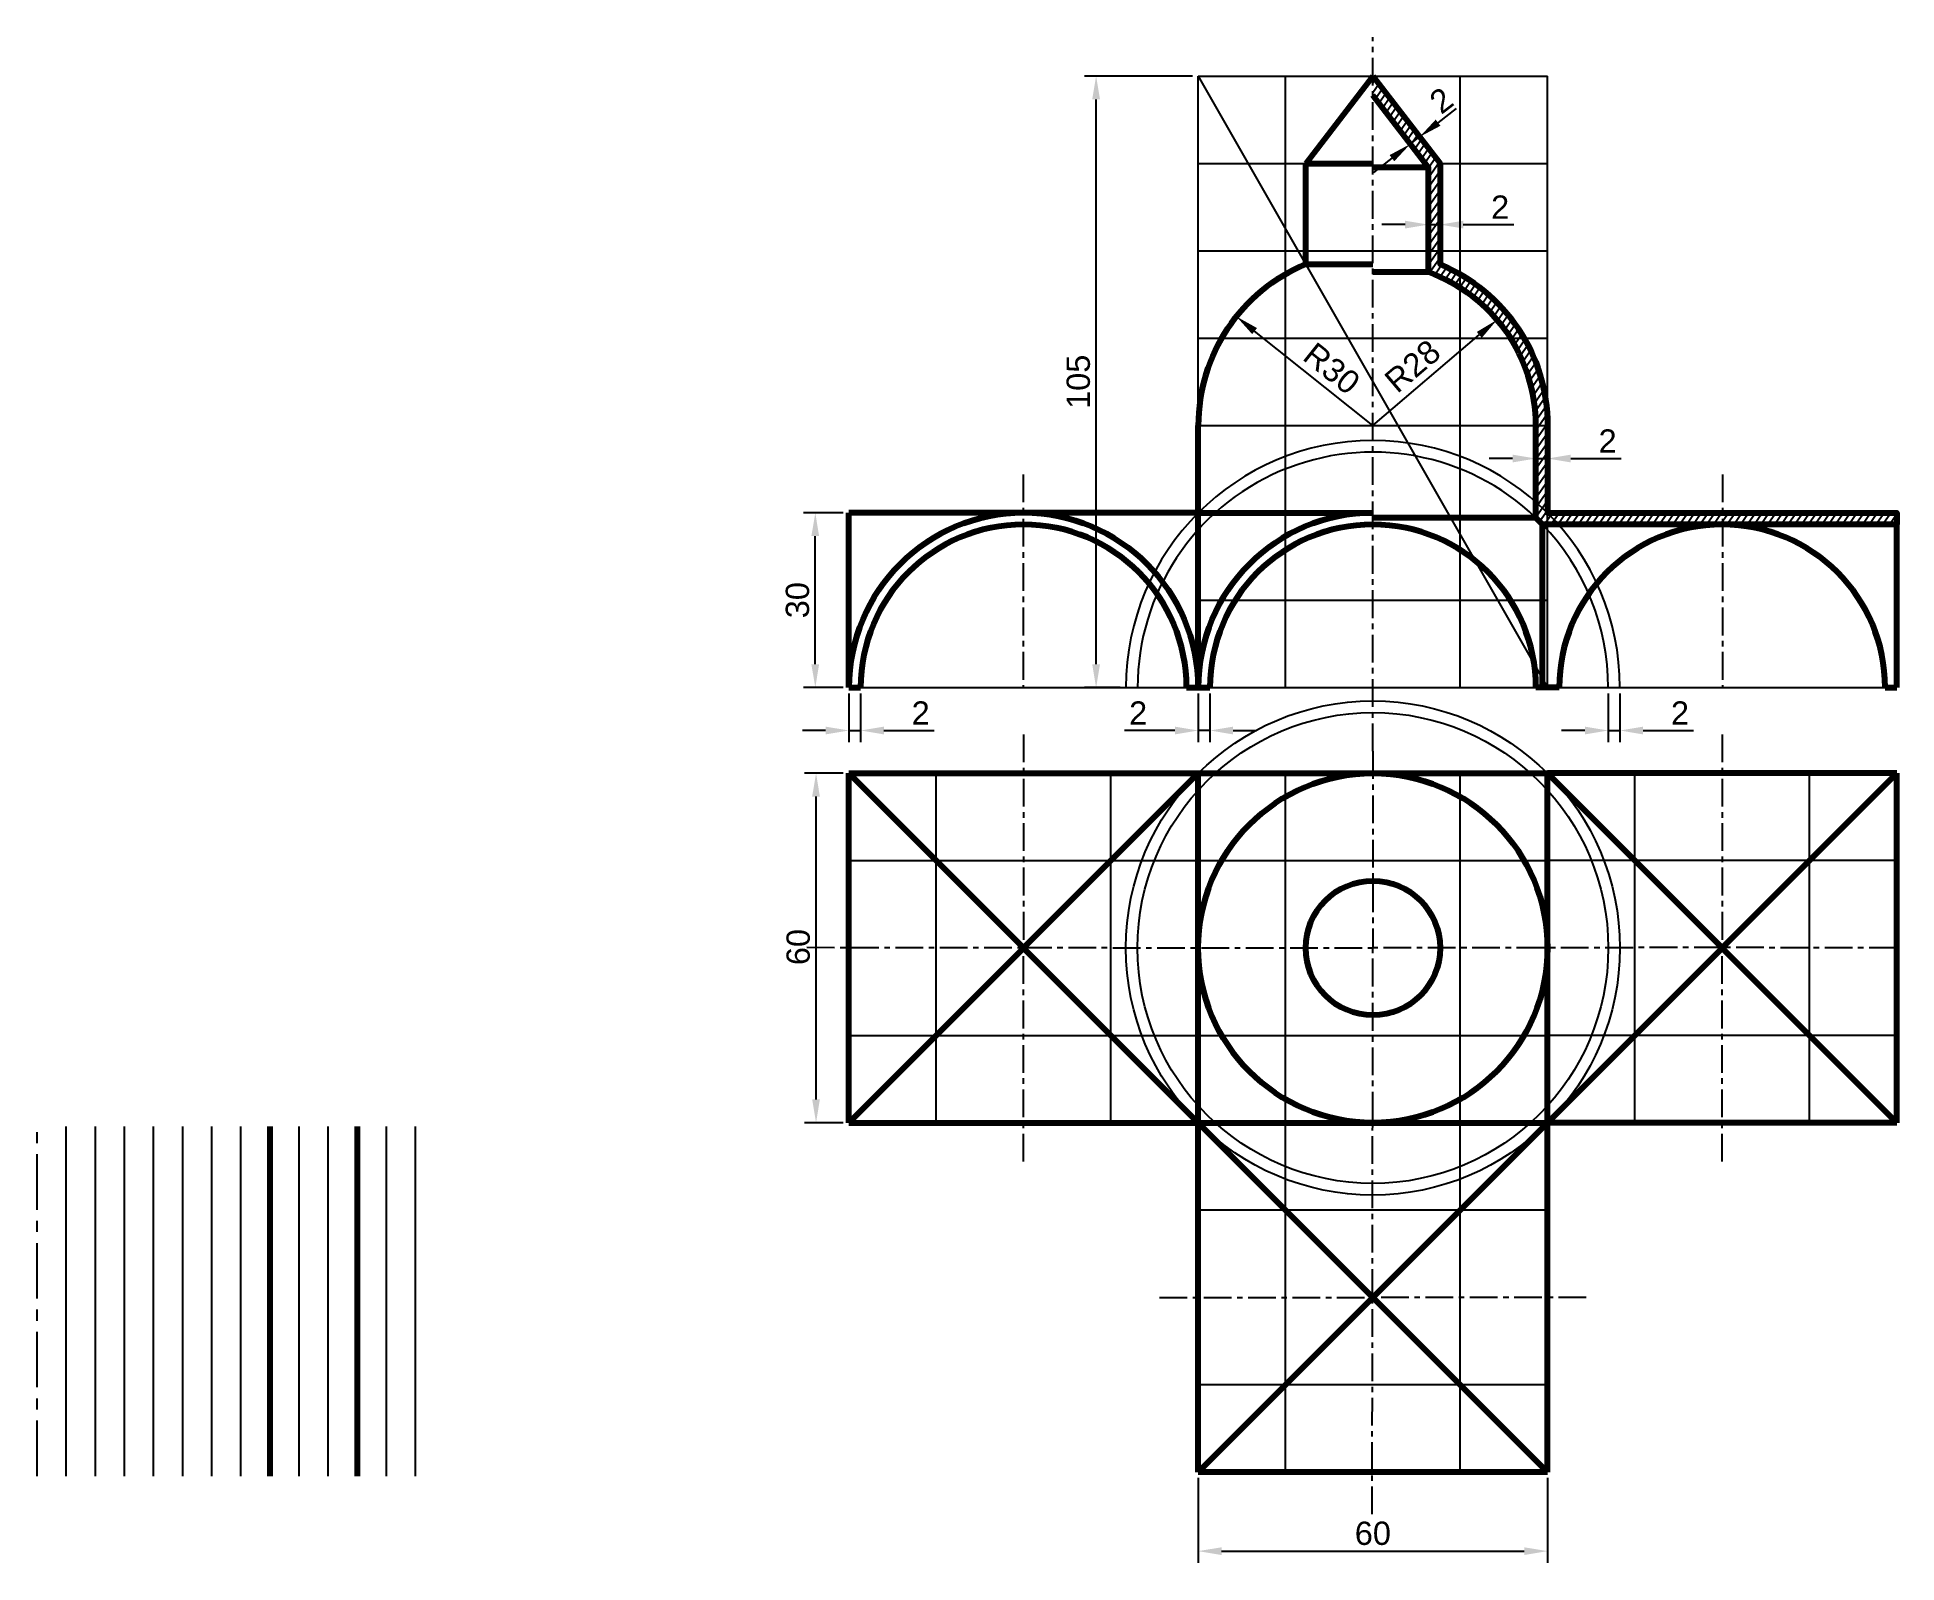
# Model space of a CAD drawing. Header units: millimetres. Extents: x 417 to 1940, y 320 to 582.
# Drawn here: x 416.5 to 736, y 320.3 to 582.3 of the extents above; entities outside this region: 1.
import ezdxf

# ---------------------------------------------------------------- set-up
doc = ezdxf.new("R2010")
doc.units = ezdxf.units.MM
doc.header["$LTSCALE"] = 0.3
doc.linetypes.add('CENTER', pattern=[50.8, 31.75, -6.35, 6.35, -6.35])
for name, color, linetype in [('axis', 132, 'CENTER'), ('dimension', 152, 'Continuous'), ('hatch', 250, 'Continuous'), ('inner cylinder', 26, 'Continuous'), ('inner dome', 222, 'Continuous'), ('net', 142, 'Continuous'), ('outer cylinder', 22, 'Continuous'), ('outer dome', 242, 'Continuous'), ('sliced part', 242, 'Continuous'), ('text', 124, 'Continuous'), ('vports2', 124, 'Continuous')]:
    doc.layers.add(name, color=color, linetype=linetype)
doc.layers.add('section border', color=222, linetype='Continuous', lineweight=80)
doc.layers.add('view', color=242, linetype='Continuous', lineweight=80)
doc.layers.add('vports1', color=253, linetype='Continuous', plot=False)
doc.styles.get("Standard").update_dxf_attribs({"font": 'Arial.ttf'})
doc.dimstyles.new('Copy of ISO-25', dxfattribs={"dimscale": 1.6, "dimtxt": 2.5, "dimasz": 2.5, "dimexe": 1.25, "dimexo": 0.625, "dimtad": 1, "dimtxsty": 'Standard', "dimcen": 2.5, "dimadec": 0, "dimazin": 0, "dimtfac": 1, "dimtmove": 0, "dimatfit": 3, "dimfxl": 1, "dimarcsym": 0})

# ---------------------------------------------------------------- blocks, each defined once
blk = doc.blocks.new('*D21')
at = {"layer": 'Defpoints', "color": 0, "transparency": 16777216}
for p in [(598.42, 575.6), (615.96, 575.6), (603.54, 470.6)]:
    blk.add_point(p, dxfattribs=at)
at = {"layer": 'dimension', "color": 0, "lineweight": -2, "transparency": 16777216}
for p, q in [((614.96, 575.6), (596.42, 575.6)), ((598.42, 474.6), (598.42, 571.6)), ((602.54, 470.6), (596.42, 470.6))]:
    blk.add_line(p, q, dxfattribs=at)
at = {"layer": 'dimension', "color": 0, "transparency": 16777216}
for points in [[(597.75, 571.6), (599.09, 571.6), (598.42, 575.6)], [(597.75, 474.6), (599.09, 474.6), (598.42, 470.6)]]:
    blk.add_solid(points, dxfattribs=at)
at = {"layer": 'dimension', "color": 0, "transparency": 16777216, "insert": (595.38, 523.1), "char_height": 4, "attachment_point": 5, "rotation": 90}
blk.add_mtext('105', dxfattribs=at)
blk = doc.blocks.new('*D13')
at = {"layer": 'Defpoints', "color": 0, "transparency": 16777216}
for p in [(686.39, 470.6), (688.39, 470.6), (688.39, 463.22)]:
    blk.add_point(p, dxfattribs=at)
at = {"layer": 'dimension', "color": 0, "lineweight": -2, "transparency": 16777216}
for p, q in [((686.39, 469.6), (686.39, 461.22)), ((688.39, 469.6), (688.39, 461.22)), ((682.39, 463.22), (678.39, 463.22)), ((686.39, 463.22), (688.39, 463.22)), ((692.39, 463.22), (701.04, 463.22))]:
    blk.add_line(p, q, dxfattribs=at)
at = {"layer": 'dimension', "color": 0, "transparency": 16777216}
for points in [[(682.39, 463.88), (682.39, 462.55), (686.39, 463.22)], [(692.39, 463.88), (692.39, 462.55), (688.39, 463.22)]]:
    blk.add_solid(points, dxfattribs=at)
at = {"layer": 'dimension', "color": 0, "transparency": 16777216, "insert": (698.72, 466.22), "char_height": 4, "attachment_point": 5}
blk.add_mtext('2', dxfattribs=at)
blk = doc.blocks.new('*D14')
at = {"layer": 'Defpoints', "color": 0, "transparency": 16777216}
for p in [(653.52, 565.78), (651.93, 564.56), (653.99, 565.16)]:
    blk.add_point(p, dxfattribs=at)
at = {"layer": 'dimension', "color": 0, "lineweight": -2, "transparency": 16777216}
for p, q in [((657.16, 567.6), (660.33, 570.04)), ((652.4, 563.94), (653.99, 565.16)), ((652.54, 563.76), (653.62, 562.36)), ((654.13, 564.98), (655.21, 563.58)), ((649.23, 561.51), (646.06, 559.07))]:
    blk.add_line(p, q, dxfattribs=at)
at = {"layer": 'dimension', "color": 0, "transparency": 16777216}
for points in [[(656.75, 568.13), (657.57, 567.07), (653.99, 565.16)], [(648.83, 562.03), (649.64, 560.98), (652.4, 563.94)]]:
    blk.add_solid(points, dxfattribs=at)
at = {"layer": 'dimension', "color": 0, "transparency": 16777216, "insert": (657.72, 571.43), "char_height": 4, "attachment_point": 5, "rotation": 37.5686}
blk.add_mtext('2', dxfattribs=at)
blk = doc.blocks.new('*D15')
at = {"layer": 'Defpoints', "color": 0, "transparency": 16777216}
for p in [(655.5, 550.79), (657.5, 551.94), (657.5, 550.1)]:
    blk.add_point(p, dxfattribs=at)
at = {"layer": 'dimension', "color": 0, "lineweight": -2, "transparency": 16777216}
for p, q in [((651.5, 550.1), (647.5, 550.1)), ((655.5, 550.1), (657.5, 550.1)), ((655.5, 549.79), (655.5, 548.1)), ((657.5, 550.94), (657.5, 548.1)), ((661.5, 550.1), (670.15, 550.1))]:
    blk.add_line(p, q, dxfattribs=at)
at = {"layer": 'dimension', "color": 0, "transparency": 16777216}
for points in [[(651.5, 550.76), (651.5, 549.43), (655.5, 550.1)], [(661.5, 550.76), (661.5, 549.43), (657.5, 550.1)]]:
    blk.add_solid(points, dxfattribs=at)
at = {"layer": 'dimension', "color": 0, "transparency": 16777216, "insert": (667.83, 553.1), "char_height": 4, "attachment_point": 5}
blk.add_mtext('2', dxfattribs=at)
blk = doc.blocks.new('*D16')
at = {"layer": 'Defpoints', "color": 0, "transparency": 16777216}
for p in [(675.96, 509.92), (673.96, 507.68), (675.96, 507.68)]:
    blk.add_point(p, dxfattribs=at)
at = {"layer": 'dimension', "color": 0, "lineweight": -2, "transparency": 16777216}
for p, q in [((673.96, 508.68), (673.96, 511.92)), ((675.96, 508.68), (675.96, 511.92)), ((669.96, 509.92), (665.96, 509.92)), ((673.96, 509.92), (675.96, 509.92)), ((679.96, 509.92), (688.61, 509.92))]:
    blk.add_line(p, q, dxfattribs=at)
at = {"layer": 'dimension', "color": 0, "transparency": 16777216}
for points in [[(669.96, 510.59), (669.96, 509.26), (673.96, 509.92)], [(679.96, 510.59), (679.96, 509.26), (675.96, 509.92)]]:
    blk.add_solid(points, dxfattribs=at)
at = {"layer": 'dimension', "color": 0, "transparency": 16777216, "insert": (686.29, 512.93), "char_height": 4, "attachment_point": 5}
blk.add_mtext('2', dxfattribs=at)
blk = doc.blocks.new('*D17')
at = {"layer": 'Defpoints', "color": 0, "transparency": 16777216}
for p in [(667.29, 533.74), (645.96, 515.6)]:
    blk.add_point(p, dxfattribs=at)
at = {"layer": 'dimension', "color": 0, "lineweight": -2, "transparency": 16777216}
blk.add_line((645.96, 515.6), (664.24, 531.15), dxfattribs=at)
at = {"layer": 'dimension', "color": 0, "transparency": 16777216}
blk.add_solid([(663.81, 531.66), (664.67, 530.64), (667.29, 533.74)], dxfattribs=at)
at = {"layer": 'dimension', "color": 0, "transparency": 16777216, "insert": (652.78, 525.79), "char_height": 4, "attachment_point": 5, "rotation": 40.3938}
blk.add_mtext('R28', dxfattribs=at)
blk = doc.blocks.new('*D18')
at = {"layer": 'Defpoints', "color": 0, "transparency": 16777216}
for p in [(622.52, 534.31), (645.96, 515.6)]:
    blk.add_point(p, dxfattribs=at)
at = {"layer": 'dimension', "color": 0, "lineweight": -2, "transparency": 16777216}
blk.add_line((645.96, 515.6), (625.64, 531.81), dxfattribs=at)
at = {"layer": 'dimension', "color": 0, "transparency": 16777216}
blk.add_solid([(626.06, 532.33), (625.23, 531.29), (622.52, 534.31)], dxfattribs=at)
at = {"layer": 'dimension', "color": 0, "transparency": 16777216, "insert": (638.9, 525.38), "char_height": 4, "attachment_point": 5, "rotation": 321.4089}
blk.add_mtext('R30', dxfattribs=at)
blk = doc.blocks.new('*D19')
at = {"layer": 'Defpoints', "color": 0, "transparency": 16777216}
for p in [(615.96, 470.6), (617.96, 470.6), (615.96, 463.22)]:
    blk.add_point(p, dxfattribs=at)
at = {"layer": 'dimension', "color": 0, "lineweight": -2, "transparency": 16777216}
for p, q in [((615.96, 469.6), (615.96, 461.22)), ((617.96, 469.6), (617.96, 461.22)), ((611.96, 463.22), (603.31, 463.22)), ((617.96, 463.22), (615.96, 463.22)), ((621.96, 463.22), (625.96, 463.22))]:
    blk.add_line(p, q, dxfattribs=at)
at = {"layer": 'dimension', "color": 0, "transparency": 16777216}
for points in [[(611.96, 463.88), (611.96, 462.55), (615.96, 463.22)], [(621.96, 463.88), (621.96, 462.55), (617.96, 463.22)]]:
    blk.add_solid(points, dxfattribs=at)
at = {"layer": 'dimension', "color": 0, "transparency": 16777216, "insert": (605.64, 466.22), "char_height": 4, "attachment_point": 5}
blk.add_mtext('2', dxfattribs=at)
blk = doc.blocks.new('*D20')
at = {"layer": 'Defpoints', "color": 0, "transparency": 16777216}
for p in [(555.96, 470.6), (557.96, 470.6), (557.96, 463.22)]:
    blk.add_point(p, dxfattribs=at)
at = {"layer": 'dimension', "color": 0, "lineweight": -2, "transparency": 16777216}
for p, q in [((555.96, 469.6), (555.96, 461.22)), ((557.96, 469.6), (557.96, 461.22)), ((551.96, 463.22), (547.96, 463.22)), ((555.96, 463.22), (557.96, 463.22)), ((561.96, 463.22), (570.61, 463.22))]:
    blk.add_line(p, q, dxfattribs=at)
at = {"layer": 'dimension', "color": 0, "transparency": 16777216}
for points in [[(551.96, 463.88), (551.96, 462.55), (555.96, 463.22)], [(561.96, 463.88), (561.96, 462.55), (557.96, 463.22)]]:
    blk.add_solid(points, dxfattribs=at)
at = {"layer": 'dimension', "color": 0, "transparency": 16777216, "insert": (568.29, 466.22), "char_height": 4, "attachment_point": 5}
blk.add_mtext('2', dxfattribs=at)
blk = doc.blocks.new('*D22')
at = {"layer": 'Defpoints', "color": 0, "transparency": 16777216}
for p in [(550.18, 500.6), (555.96, 500.6), (555.96, 470.6)]:
    blk.add_point(p, dxfattribs=at)
at = {"layer": 'dimension', "color": 0, "lineweight": -2, "transparency": 16777216}
for p, q in [((554.96, 500.6), (548.18, 500.6)), ((550.18, 474.6), (550.18, 496.6)), ((554.96, 470.6), (548.18, 470.6))]:
    blk.add_line(p, q, dxfattribs=at)
at = {"layer": 'dimension', "color": 0, "transparency": 16777216}
for points in [[(549.51, 496.6), (550.84, 496.6), (550.18, 500.6)], [(549.51, 474.6), (550.84, 474.6), (550.18, 470.6)]]:
    blk.add_solid(points, dxfattribs=at)
at = {"layer": 'dimension', "color": 0, "transparency": 16777216, "insert": (547.13, 485.6), "char_height": 4, "attachment_point": 5, "rotation": 90}
blk.add_mtext('30', dxfattribs=at)
blk = doc.blocks.new('*D23')
at = {"layer": 'Defpoints', "color": 0, "transparency": 16777216}
for p in [(550.31, 455.87), (555.96, 455.87), (555.96, 395.87)]:
    blk.add_point(p, dxfattribs=at)
at = {"layer": 'dimension', "color": 0, "lineweight": -2, "transparency": 16777216}
for p, q in [((554.96, 455.87), (548.31, 455.87)), ((550.31, 399.87), (550.31, 451.87)), ((554.96, 395.87), (548.31, 395.87))]:
    blk.add_line(p, q, dxfattribs=at)
at = {"layer": 'dimension', "color": 0, "transparency": 16777216}
for points in [[(549.64, 451.87), (550.97, 451.87), (550.31, 455.87)], [(549.64, 399.87), (550.97, 399.87), (550.31, 395.87)]]:
    blk.add_solid(points, dxfattribs=at)
at = {"layer": 'dimension', "color": 0, "transparency": 16777216, "insert": (547.26, 426.03), "char_height": 4, "attachment_point": 5, "rotation": 90}
blk.add_mtext('60', dxfattribs=at)
blk = doc.blocks.new('*D24')
at = {"layer": 'Defpoints', "color": 0, "transparency": 16777216}
for p in [(615.96, 335.87), (675.96, 335.87), (675.96, 322.29)]:
    blk.add_point(p, dxfattribs=at)
at = {"layer": 'dimension', "color": 0, "lineweight": -2, "transparency": 16777216}
for p, q in [((615.96, 334.87), (615.96, 320.29)), ((675.96, 334.87), (675.96, 320.29)), ((619.96, 322.29), (671.96, 322.29))]:
    blk.add_line(p, q, dxfattribs=at)
at = {"layer": 'dimension', "color": 0, "transparency": 16777216}
for points in [[(619.96, 322.95), (619.96, 321.62), (615.96, 322.29)], [(671.96, 322.95), (671.96, 321.62), (675.96, 322.29)]]:
    blk.add_solid(points, dxfattribs=at)
at = {"layer": 'dimension', "color": 0, "transparency": 16777216, "insert": (645.96, 325.33), "char_height": 4, "attachment_point": 5}
blk.add_mtext('60', dxfattribs=at)

msp = doc.modelspace()

# ---------------------------------------------------------------- hatches: boundary and pattern name
at = {"layer": 'hatch'}
h = msp.add_hatch(dxfattribs=at)
h.set_pattern_fill('ANSI31', color=256, scale=0.3, angle=10)
h.set_pattern_definition([(55, (-2900.7675, -2737.1567), (-0.78024232, 0.54633156), [])])
h.paths.add_polyline_path([(645.964, 575.596), (645.964, 572.316), (655.503, 559.916), (655.503, 541.921, -0.3156968), (673.964, 515.596), (673.964, 499.756, -0.0101443), (675.124, 498.596), (706.038, 498.596), (706.038, 500.596), (675.964, 500.596), (675.964, 515.596, 0.3027756), (657.503, 543.288), (657.503, 560.596)])
h.paths.add_polyline_path([(735.964, 500.596), (706.038, 500.596), (706.038, 498.596), (735.964, 498.596)])
h = msp.add_hatch(dxfattribs=at)
h.set_pattern_fill('ANSI31', color=256, scale=0.3, angle=10)
h.paths.add_polyline_path([(1849.888, 575.596), (1849.888, 572.316), (1859.426, 559.916), (1859.426, 541.921, -0.3156968), (1877.888, 515.596), (1877.888, 499.756, -0.0101443), (1879.048, 498.596), (1899.118, 498.596, -0.0920608), (1909.888, 500.596), (1879.888, 500.596), (1879.888, 515.596, 0.3027756), (1861.426, 543.288), (1861.426, 560.596)])
h.paths.add_polyline_path([(1939.888, 500.596), (1909.888, 500.596, -0.0920608), (1920.658, 498.596), (1939.888, 498.596)])
h.paths.add_polyline_path([(1899.118, 498.596), (1909.888, 498.596), (1920.658, 498.596, 0.1856953)])

# ---------------------------------------------------------------- linework, layer by layer
at = {"layer": 'axis', "ltscale": 0.5}
for p, q in [((645.964, 459.669), (645.964, 582.28)), ((585.891, 507.184), (585.891, 470.522)), ((706.038, 507.184), (706.038, 470.522)), ((585.964, 462.531), (585.964, 425.869)), ((705.964, 462.531), (705.964, 425.869)), ((645.964, 459.669), (645.964, 425.869)), ((548.715, 425.987), (586.038, 425.943)), ((585.964, 389.207), (585.964, 425.869)), ((586.038, 425.943), (645.964, 425.869)), ((645.891, 365.943), (645.964, 425.869)), ((705.891, 425.943), (645.964, 425.869)), ((735.964, 425.869), (705.891, 425.943)), ((705.964, 389.207), (705.964, 425.869)), ((609.302, 365.869), (645.964, 365.869)), ((645.846, 328.62), (645.891, 365.943)), ((682.626, 365.869), (645.964, 365.869))]:
    msp.add_line(p, q, dxfattribs=at)
at = {"layer": 'axis'}
msp.add_line((416.517, 335.19), (416.517, 395.19), dxfattribs=at)
at = {"layer": 'dimension'}
msp.add_line((421.517, 335.19), (421.517, 395.19), dxfattribs=at)
at = {"layer": 'hatch'}
msp.add_line((426.517, 335.19), (426.517, 395.19), dxfattribs=at)
at = {"layer": 'inner cylinder'}
msp.add_line((431.517, 335.19), (431.517, 395.19), dxfattribs=at)
at = {"layer": 'inner dome'}
msp.add_line((436.517, 335.19), (436.517, 395.19), dxfattribs=at)
at = {"layer": 'net'}
for p, q in [((615.964, 515.596), (615.964, 575.596)), ((615.964, 575.596), (675.964, 575.596)), ((615.964, 575.596), (675.964, 470.596)), ((630.964, 470.596), (630.964, 575.596)), ((660.964, 470.596), (660.964, 575.596)), ((675.964, 515.596), (675.964, 575.596)), ((615.964, 560.596), (634.426, 560.596)), ((657.503, 560.596), (675.964, 560.596)), ((615.964, 545.596), (675.964, 545.596)), ((615.964, 530.596), (675.964, 530.596)), ((615.964, 515.596), (675.964, 515.596)), ((675.964, 470.596), (675.964, 500.596)), ((615.964, 485.596), (675.964, 485.596)), ((557.964, 470.596), (613.964, 470.596)), ((617.964, 470.596), (645.964, 470.596)), ((645.964, 470.596), (673.964, 470.596)), ((677.964, 470.596), (733.964, 470.596)), ((570.964, 395.869), (570.964, 455.869)), ((600.964, 395.869), (600.964, 455.869)), ((630.964, 395.869), (630.964, 455.869)), ((660.964, 395.869), (660.964, 455.869)), ((690.964, 395.869), (690.964, 455.869)), ((720.964, 395.869), (720.964, 455.869)), ((555.964, 440.869), (615.964, 440.869)), ((615.964, 440.869), (675.964, 440.869)), ((735.964, 440.869), (675.964, 440.869)), ((555.964, 410.869), (615.964, 410.869)), ((615.964, 410.869), (675.964, 410.869)), ((735.964, 410.869), (675.964, 410.869)), ((441.517, 335.19), (441.517, 395.19)), ((630.964, 335.869), (630.964, 395.869)), ((660.964, 335.869), (660.964, 395.869)), ((675.964, 380.869), (615.964, 380.869)), ((675.964, 350.869), (615.964, 350.869))]:
    msp.add_line(p, q, dxfattribs=at)
for radius in [42.426, 40.426]:
    msp.add_circle((645.964, 425.869), radius, dxfattribs=at)
for radius, start, end in [(42.426, 0, 180), (40.426, 46.16241, 180), (40.426, 0, 43.83759)]:
    msp.add_arc((645.964, 470.596), radius, start, end, dxfattribs=at)
at = {"layer": 'outer cylinder'}
msp.add_line((446.517, 335.19), (446.517, 395.19), dxfattribs=at)
at = {"layer": 'outer dome'}
msp.add_line((451.517, 335.19), (451.517, 395.19), dxfattribs=at)
at = {"layer": 'section border'}
msp.add_line((456.517, 335.19), (456.517, 395.19), dxfattribs=at)
msp.add_lwpolyline([(645.964, 575.596), (657.503, 560.596), (657.503, 543.288, -0.3027756), (675.964, 515.596), (675.964, 500.596), (735.964, 500.596), (735.964, 498.596), (675.124, 498.596, 0.0101443), (673.964, 499.756), (673.964, 515.596, 0.3156968), (655.503, 541.921), (655.503, 559.916), (645.964, 572.316)], format="xyb", dxfattribs=at)
at = {"layer": 'sliced part'}
msp.add_line((461.517, 335.19), (461.517, 395.19), dxfattribs=at)
at = {"layer": 'text'}
msp.add_line((466.517, 335.19), (466.517, 395.19), dxfattribs=at)
at = {"layer": 'view'}
for p, q in [((645.964, 575.596), (634.426, 560.596)), ((634.426, 543.288), (634.426, 560.596)), ((634.426, 560.596), (645.964, 560.596)), ((655.503, 559.916), (645.964, 559.916)), ((634.426, 543.288), (645.964, 543.288)), ((655.503, 541.921), (645.964, 541.921)), ((615.964, 470.596), (615.964, 515.596)), ((615.964, 500.596), (555.964, 500.596)), ((555.964, 470.596), (555.964, 500.596)), ((615.964, 500.596), (645.964, 500.596)), ((673.964, 499.756), (645.964, 499.756)), ((675.124, 470.596), (675.124, 498.596)), ((735.964, 470.596), (735.964, 498.596)), ((555.964, 470.596), (557.964, 470.596)), ((613.964, 470.596), (615.964, 470.596)), ((615.964, 470.596), (617.964, 470.596)), ((677.964, 470.596), (673.964, 470.596)), ((733.964, 470.596), (735.964, 470.596)), ((555.964, 395.869), (555.964, 455.869)), ((555.964, 455.869), (615.964, 455.869)), ((555.964, 455.869), (615.964, 395.869)), ((555.964, 395.869), (615.964, 455.869)), ((615.964, 455.869), (675.964, 455.869)), ((615.964, 395.869), (615.964, 455.869)), ((675.964, 395.869), (675.964, 455.869)), ((735.964, 455.869), (675.964, 455.869)), ((735.964, 455.869), (675.964, 395.869)), ((735.964, 395.869), (675.964, 455.869)), ((735.964, 395.869), (735.964, 455.869)), ((471.517, 335.19), (471.517, 395.19)), ((555.964, 395.869), (615.964, 395.869)), ((615.964, 395.869), (675.964, 395.869)), ((615.964, 335.869), (615.964, 395.869)), ((615.964, 335.869), (675.964, 395.869)), ((675.964, 335.869), (615.964, 395.869)), ((675.964, 335.869), (675.964, 395.869)), ((735.964, 395.869), (675.964, 395.869)), ((675.964, 335.869), (615.964, 335.869))]:
    msp.add_line(p, q, dxfattribs=at)
for radius in [30, 11.538]:
    msp.add_circle((645.964, 425.869), radius, dxfattribs=at)
for centre, radius, start, end in [((645.964, 515.596), 30, 112.61986, 180), ((585.964, 470.596), 30, 0, 180), ((585.964, 470.596), 28, 0, 180), ((645.964, 470.596), 30, 90, 180), ((645.964, 470.596), 28, 90, 180), ((645.964, 470.596), 28, 0, 90), ((705.964, 470.596), 28, 0, 180)]:
    msp.add_arc(centre, radius, start, end, dxfattribs=at)
at = {"layer": 'vports1'}
msp.add_line((476.517, 335.19), (476.517, 395.19), dxfattribs=at)
at = {"layer": 'vports2'}
msp.add_line((481.517, 335.19), (481.517, 395.19), dxfattribs=at)

# ---------------------------------------------------------------- dimensions: what is measured, and where the dimension line sits
at = {"layer": 'dimension'}
for base, p1, p2, angle, picture, middle in [((598.421, 575.596), (603.538, 470.596), (615.964, 575.596), 90, '*D21', (595.378, 523.096)), ((550.178, 500.596), (555.964, 470.596), (555.964, 500.596), 90, '*D22', (547.135, 485.596)), ((615.964, 463.217), (617.964, 470.596), (615.964, 470.596), 180, '*D19', (605.64, 466.225))]:
    dim = msp.add_linear_dim(base=base, p1=p1, p2=p2, angle=angle, dimstyle='Copy of ISO-25', dxfattribs=at)
    dim.commit()
    dim.dimension.update_dxf_attribs({"geometry": picture, "text_midpoint": middle})
dim = msp.add_linear_dim(base=(653.989, 565.164), p1=(651.932, 564.557), p2=(653.517, 565.777), angle=37.56859, dimstyle='Copy of ISO-25', override={"dimtmove": 2}, dxfattribs=at)
dim.commit()
dim.dimension.update_dxf_attribs({"geometry": '*D14', "text_midpoint": (657.725, 571.429), "dimtype": 161})
for base, p1, p2, picture, middle in [((657.503, 550.095), (655.503, 550.788), (657.503, 551.942), '*D15', (667.827, 553.104)), ((675.964, 509.924), (673.964, 507.676), (675.964, 507.676), '*D16', (686.289, 512.933)), ((557.964, 463.217), (555.964, 470.596), (557.964, 470.596), '*D20', (568.289, 466.225)), ((688.391, 463.217), (686.391, 470.596), (688.391, 470.596), '*D13', (698.715, 466.225)), ((675.964, 322.288), (615.964, 335.869), (675.964, 335.869), '*D24', (645.964, 325.33))]:
    dim = msp.add_linear_dim(base=base, p1=p1, p2=p2, dimstyle='Copy of ISO-25', dxfattribs=at)
    dim.commit()
    dim.dimension.update_dxf_attribs({"geometry": picture, "text_midpoint": middle})
for mpoint, picture, middle in [((622.516, 534.309), '*D18', (638.902, 525.379)), ((667.289, 533.741), '*D17', (652.775, 525.791))]:
    dim = msp.add_radius_dim(center=(645.964, 515.596), mpoint=mpoint, dimstyle='Copy of ISO-25', override={"dimtmove": 2}, dxfattribs=at)
    dim.commit()
    dim.dimension.update_dxf_attribs({"geometry": picture, "text_midpoint": middle, "dimtype": 164})
dim = msp.add_linear_dim(base=(550.307, 455.869), p1=(555.964, 395.869), p2=(555.964, 455.869), angle=90, dimstyle='Copy of ISO-25', dxfattribs=at)
dim.commit()
dim.dimension.update_dxf_attribs({"geometry": '*D23', "text_midpoint": (550.307, 426.029), "dimtype": 160})

doc.saveas('drawing.dxf')
